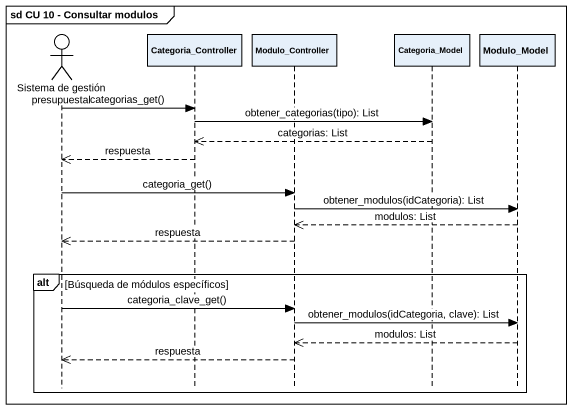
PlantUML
@startuml
mainframe sd CU 10 - Consultar modulos
hide footbox
actor "Sistema de gestión presupuestal" as Sistema_de_gestión
participant Categoria_Controller
participant Modulo_Controller
participant Categoria_Model
participant Modulo_Model

Sistema_de_gestión -> Categoria_Controller : categorias_get()
Categoria_Controller -> Categoria_Model : obtener_categorias(tipo): List
Categoria_Model -->> Categoria_Controller : categorias: List
Categoria_Controller -->> Sistema_de_gestión : respuesta
Sistema_de_gestión -> Modulo_Controller : categoria_get()
Modulo_Controller -> Modulo_Model : obtener_modulos(idCategoria): List
Modulo_Model -->> Modulo_Controller : modulos: List
Modulo_Controller -->> Sistema_de_gestión : respuesta
alt Búsqueda de módulos específicos
  Sistema_de_gestión -> Modulo_Controller : categoria_clave_get()
  Modulo_Controller -> Modulo_Model : obtener_modulos(idCategoria, clave): List
  Modulo_Model -->> Modulo_Controller : modulos: List
  Modulo_Controller -->> Sistema_de_gestión : respuesta
end
@enduml
